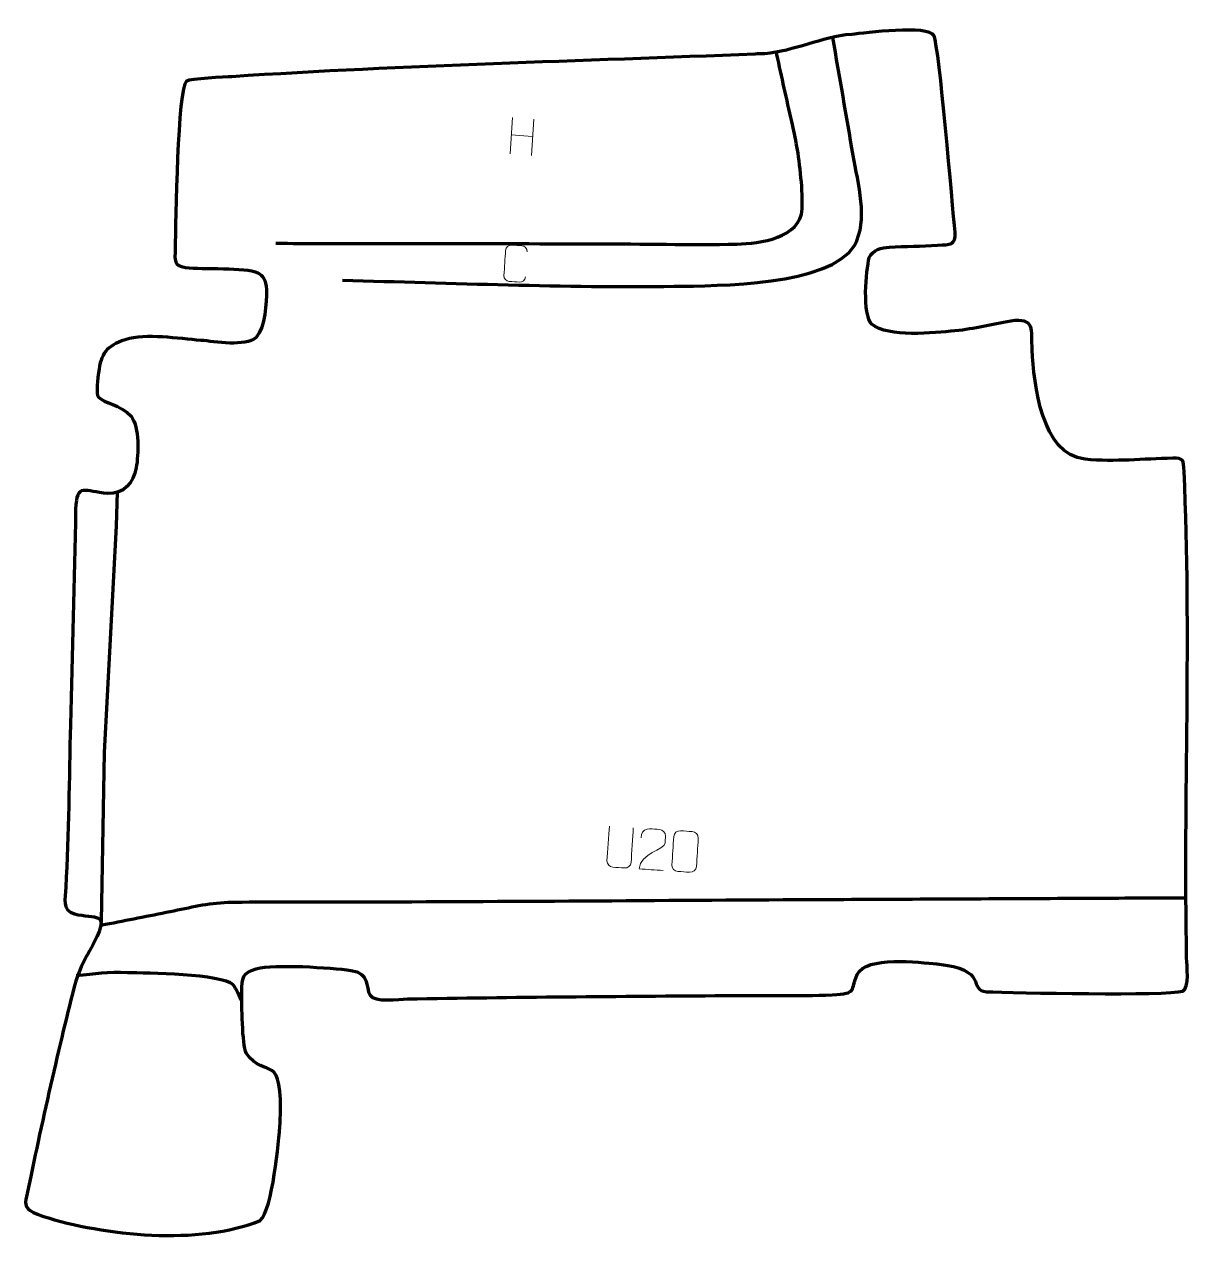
# Model space of a CAD drawing. Header units: millimetres. Extents: x -326 to 390, y -215 to 533.
import ezdxf

# ---------------------------------------------------------------- set-up
doc = ezdxf.new("R2010")
doc.units = ezdxf.units.MM
doc.header["$MEASUREMENT"] = 0
doc.layers.add('layer 2', color=7, linetype='Continuous')
doc.layers.add('layer 3', color=7, linetype='Continuous')

msp = doc.modelspace()

# ---------------------------------------------------------------- linework, layer by layer
at = {"layer": 'layer 2', "color": 142, "lineweight": 158}
for points, knots in [([(-130.7075, 376.594), (-63.309, 375.0547), (5.4457, 371.9544), (72.743, 372.9197), (72.743, 372.9197), (99.4163, 373.3754), (167.9825, 373.0542), (183.2352, 397.8558), (183.2352, 397.8558), (192.1219, 413.426), (185.4413, 436.2158), (182.5241, 453.1812), (182.5241, 453.1812), (178.3754, 477.3081), (174.2009, 501.4306), (170.0576, 525.5584)], [0, 0, 0, 0, 0.2, 0.2, 0.2, 0.2, 0.4, 0.4, 0.4, 0.4, 0.6, 0.6, 0.6, 0.6, 1, 1, 1, 1]), ([(-171.5188, 399.2754), (-162.037, 399.2626), (-152.5552, 399.2499), (-143.0734, 399.2371), (-143.0734, 399.2371), (-133.5915, 399.2243), (-124.1097, 399.2116), (-114.628, 399.1988), (-114.628, 399.1988), (-104.6471, 399.1855), (-94.6662, 399.172), (-84.6854, 399.1586), (-84.6854, 399.1586), (-48.2553, 399.1095), (-11.8252, 399.0605), (24.6049, 399.0115), (24.6049, 399.0115), (53.3188, 398.9627), (82.6931, 398.1716), (111.3184, 398.82), (111.3184, 398.82), (125.2709, 399.136), (150.1753, 402.3618), (151.2131, 420.4153), (151.2131, 420.4153), (151.7945, 430.5299), (149.8486, 448.4929), (148.0287, 458.6883), (148.0287, 458.6883), (147.072, 463.7928), (145.9342, 468.8768), (144.8066, 473.9461), (144.8066, 473.9461), (141.7561, 487.631), (138.7524, 501.3271), (135.7299, 515.0182), (135.7299, 515.0182), (135.7299, 515.0182), (135.4058, 516.4864), (135.4058, 516.4864)], [0, 0, 0, 0, 0.09090909, 0.09090909, 0.09090909, 0.09090909, 0.18181818, 0.18181818, 0.18181818, 0.18181818, 0.27272727, 0.27272727, 0.27272727, 0.27272727, 0.36363636, 0.36363636, 0.36363636, 0.36363636, 0.45454545, 0.45454545, 0.45454545, 0.45454545, 0.54545455, 0.54545455, 0.54545455, 0.54545455, 0.63636364, 0.63636364, 0.63636364, 0.63636364, 0.72727273, 0.72727273, 0.72727273, 0.72727273, 0.81818182, 0.81818182, 0.81818182, 0.81818182, 1, 1, 1, 1]), ([(-278.3267, -16.5304), (-278.3267, -16.5304), (-276.6072, 87.0294), (-276.6072, 87.0294), (-276.6072, 87.0294), (-276.6072, 87.0294), (-269.1298, 226.0083), (-269.1298, 226.0083), (-269.1298, 226.0083), (-269.1298, 226.0083), (-268.5489, 246.6307), (-268.5489, 246.6307)], [0, 0, 0, 0, 0.25, 0.25, 0.25, 0.25, 0.5, 0.5, 0.5, 0.5, 1, 1, 1, 1]), ([(386.5832, -2.1191), (366.6014, -2.2177), (346.6195, -2.3162), (326.6378, -2.4148), (326.6378, -2.4148), (276.6833, -2.6612), (226.7288, -2.9075), (176.7743, -3.1539), (176.7743, -3.1539), (167.2829, -3.2007), (157.7916, -3.2475), (148.3002, -3.2943), (148.3002, -3.2943), (54.9392, -3.7548), (-38.5632, -4.5807), (-131.908, -4.6553), (-131.908, -4.6553), (-154.9024, -4.6737), (-177.8646, -4.4359), (-200.8582, -4.9737), (-200.8582, -4.9737), (-213.607, -5.2835), (-223.9528, -8.0989), (-236.2641, -10.5883), (-236.2641, -10.5883), (-249.4748, -13.2102), (-262.6856, -15.8321), (-275.8962, -18.4539), (-275.8962, -18.4539), (-275.8962, -18.4539), (-278.832, -19.0366), (-278.832, -19.0366)], [0, 0, 0, 0, 0.11111111, 0.11111111, 0.11111111, 0.11111111, 0.22222222, 0.22222222, 0.22222222, 0.22222222, 0.33333333, 0.33333333, 0.33333333, 0.33333333, 0.44444444, 0.44444444, 0.44444444, 0.44444444, 0.55555556, 0.55555556, 0.55555556, 0.55555556, 0.66666667, 0.66666667, 0.66666667, 0.66666667, 0.77777778, 0.77777778, 0.77777778, 0.77777778, 1, 1, 1, 1]), ([(-293.8829, -49.7192), (-281.8345, -48.3259), (-274.7996, -47.3395), (-262.4402, -47.6965), (-262.4402, -47.6965), (-251.2837, -48.0081), (-204.2335, -48.2903), (-197.8615, -55.2414), (-197.8615, -55.2414), (-195.9641, -57.3111), (-193.604, -62.8694), (-192.4417, -65.5874)], [0, 0, 0, 0, 0.25, 0.25, 0.25, 0.25, 0.5, 0.5, 0.5, 0.5, 1, 1, 1, 1])]:
    msp.add_open_spline(points, degree=3, knots=knots, dxfattribs=at)
at = {"layer": 'layer 2', "color": 250, "lineweight": 9}
for points in [[(-26.47, 476.3203), (-26.47, 476.3203), (-27.9149, 454.1747), (-27.9149, 454.1747)], [(-13.3821, 475.4663), (-13.3821, 475.4663), (-14.8373, 453.1634), (-14.8373, 453.1634)], [(-27.1454, 465.6993), (-27.1454, 465.6993), (-14.075, 464.8465), (-14.075, 464.8465)]]:
    msp.add_open_spline(points, degree=3, dxfattribs=at)
for points, knots in [([(-18.3681, 378.6485), (-18.6286, 376.5801), (-20.2139, 375.3555), (-22.1341, 375.4711), (-22.1341, 375.4711), (-24.2183, 375.6074), (-26.3024, 375.7434), (-28.3863, 375.879), (-28.3863, 375.879), (-30.113, 375.8971), (-31.7658, 377.6964), (-31.6381, 379.4987), (-31.6381, 379.4987), (-31.3012, 384.6559), (-30.9648, 389.8127), (-30.6287, 394.9691), (-30.6287, 394.9691), (-30.5002, 396.8799), (-28.8388, 398.3147), (-26.9158, 398.1771), (-26.9158, 398.1771), (-24.8372, 398.0415), (-22.7581, 397.9058), (-20.6791, 397.7702), (-20.6791, 397.7702), (-18.9372, 397.6884), (-17.2443, 396.2392), (-17.3626, 394.0588)], [0, 0, 0, 0, 0.125, 0.125, 0.125, 0.125, 0.25, 0.25, 0.25, 0.25, 0.375, 0.375, 0.375, 0.375, 0.5, 0.5, 0.5, 0.5, 0.625, 0.625, 0.625, 0.625, 0.75, 0.75, 0.75, 0.75, 1, 1, 1, 1]), ([(47.6573, 40.9669), (47.2963, 35.4392), (46.7276, 25.2528), (46.3673, 19.7241), (46.3673, 19.7241), (46.082, 17.4985), (44.3155, 16.1845), (42.1716, 16.3139), (42.1716, 16.3139), (39.8447, 16.4661), (37.5178, 16.6179), (35.1912, 16.7694), (35.1912, 16.7694), (33.2637, 16.7934), (31.414, 18.7345), (31.5518, 20.6741), (31.5518, 20.6741), (31.9142, 26.2242), (32.672, 36.3718), (33.0336, 41.9211)], [0, 0, 0, 0, 0.16666667, 0.16666667, 0.16666667, 0.16666667, 0.33333333, 0.33333333, 0.33333333, 0.33333333, 0.5, 0.5, 0.5, 0.5, 0.66666667, 0.66666667, 0.66666667, 0.66666667, 1, 1, 1, 1]), ([(66.0333, 14.7467), (61.1294, 15.067), (56.2254, 15.387), (51.3217, 15.7066), (51.3217, 15.7066), (51.9684, 25.6179), (66.7603, 27.2995), (67.1326, 31.5947), (67.1326, 31.5947), (67.2251, 33.0158), (67.3178, 34.4365), (67.4107, 35.8567), (67.4107, 35.8567), (67.5291, 37.9305), (65.5231, 39.7899), (63.8568, 39.9159), (63.8568, 39.9159), (61.788, 40.0505), (59.7195, 40.1855), (57.6515, 40.3208), (57.6515, 40.3208), (55.8343, 40.4559), (52.8989, 38.8515), (52.6959, 36.7667), (52.6959, 36.7667), (52.6959, 36.7667), (52.5621, 34.7163), (52.5621, 34.7163)], [0, 0, 0, 0, 0.125, 0.125, 0.125, 0.125, 0.25, 0.25, 0.25, 0.25, 0.375, 0.375, 0.375, 0.375, 0.5, 0.5, 0.5, 0.5, 0.625, 0.625, 0.625, 0.625, 0.75, 0.75, 0.75, 0.75, 1, 1, 1, 1]), ([(76.6889, 39.091), (79.05, 38.9369), (81.4115, 38.7828), (83.7729, 38.6288), (83.7729, 38.6288), (85.7516, 38.5353), (87.676, 36.9123), (87.544, 34.4736), (87.544, 34.4736), (87.1687, 28.7284), (86.7938, 22.9829), (86.4193, 17.2369), (86.4193, 17.2369), (86.126, 14.9234), (84.3267, 13.5554), (82.1455, 13.6869), (82.1455, 13.6869), (79.7782, 13.8418), (77.4108, 13.9962), (75.0438, 14.1503), (75.0438, 14.1503), (73.0826, 14.1724), (71.2034, 16.1869), (71.3463, 18.2029), (71.3463, 18.2029), (71.7231, 23.9712), (72.0995, 29.7393), (72.4754, 35.5068), (72.4754, 35.5068), (72.6192, 37.644), (74.5046, 39.2471), (76.6889, 39.091)], [0, 0, 0, 0, 0.11111111, 0.11111111, 0.11111111, 0.11111111, 0.22222222, 0.22222222, 0.22222222, 0.22222222, 0.33333333, 0.33333333, 0.33333333, 0.33333333, 0.44444444, 0.44444444, 0.44444444, 0.44444444, 0.55555556, 0.55555556, 0.55555556, 0.55555556, 0.66666667, 0.66666667, 0.66666667, 0.66666667, 0.77777778, 0.77777778, 0.77777778, 0.77777778, 1, 1, 1, 1])]:
    msp.add_open_spline(points, degree=3, knots=knots, dxfattribs=at)
at = {"layer": 'layer 3', "color": 242, "lineweight": 158}
msp.add_open_spline([(128.174, 515.5504), (146.7636, 517.0483), (162.4186, 525.6967), (181.6592, 527.3926), (181.6592, 527.3926), (189.5358, 528.1795), (228.6587, 533.4798), (232.0893, 526.4388), (232.0893, 526.4388), (235.3094, 519.8297), (243.4187, 422.4201), (244.9674, 406.1372), (244.9674, 406.1372), (245.4981, 397.8007), (242.0303, 398.6726), (234.2883, 398.1189), (234.2883, 398.1189), (224.4497, 397.4153), (214.3923, 397.5982), (204.7311, 396.9032), (204.7311, 396.9032), (200.0436, 396.566), (194.3053, 395.4124), (192.4127, 390.5055), (192.4127, 390.5055), (190.3002, 382.4578), (188.0656, 355.7746), (193.9254, 349.6459), (193.9254, 349.6459), (204.1254, 341.3279), (231.9314, 344.4271), (244.9236, 345.5548), (244.9236, 345.5548), (257.4185, 346.8685), (267.0958, 349.4218), (279.1027, 351.5694), (279.1027, 351.5694), (294.2897, 353.7826), (291.7184, 346.2959), (292.2728, 333.9081), (292.2728, 333.9081), (293.3881, 313.0201), (297.9628, 269.7128), (324.6857, 266.8633), (324.6857, 266.8633), (343.6593, 265.1374), (359.9668, 267.2144), (378.5369, 267.482), (378.5369, 267.482), (385.2347, 267.5785), (385.0907, 266.3946), (385.4162, 259.4655), (385.4162, 259.4655), (390.0364, 159.9027), (385.0944, 60.4392), (387.0107, -39.0701), (387.0107, -39.0701), (387.09, -43.1889), (388.8565, -57.3858), (384.6045, -59.2152), (384.6045, -59.2152), (375.0769, -62.022), (280.5437, -60.3996), (264.3351, -59.5566), (264.3351, -59.5566), (252.4716, -58.9395), (266.241, -45.5676), (233.8105, -42.5752), (233.8105, -42.5752), (223.1774, -41.5832), (190.2862, -37.481), (184.9977, -48.9716), (184.9977, -48.9716), (180.5575, -58.6192), (185.5168, -60.7513), (169.7288, -61.4478), (169.7288, -61.4478), (148.2644, -62.3947), (125.6231, -61.7068), (104.0073, -61.8883), (104.0073, -61.8883), (39.0611, -62.4881), (-25.917, -62.7216), (-90.8521, -64.0229), (-90.8521, -64.0229), (-95.8023, -64.1221), (-111.0761, -66.2982), (-113.6966, -61.6899), (-113.6966, -61.6899), (-116.7506, -56.319), (-113.528, -48.3713), (-125.4297, -46.5176), (-125.4297, -46.5176), (-138.0085, -44.7698), (-172.1466, -42.4548), (-183.6087, -45.4966), (-183.6087, -45.4966), (-192.1193, -48.0075), (-192.1269, -50.8898), (-192.4457, -59.8292), (-192.4457, -59.8292), (-192.5747, -66.8321), (-192.0726, -91.8682), (-189.7335, -97.2657), (-189.7335, -97.2657), (-177.3427, -114.5474), (-167.0522, -94.0864), (-168.8705, -140.042), (-168.8705, -140.042), (-169.5495, -151.3245), (-173.6482, -192.9729), (-181.0302, -199.7919), (-181.0302, -199.7919), (-218.3969, -215.2149), (-276.6496, -209.2553), (-314.6107, -197.1592), (-314.6107, -197.1592), (-323.7065, -193.9614), (-325.6861, -191.733), (-324.7179, -186.913), (-324.7179, -186.913), (-316.9631, -148.3054), (-304.6954, -93.9303), (-295.3809, -57.4746), (-295.3809, -57.4746), (-292.2232, -45.1157), (-288.5098, -39.8001), (-282.6622, -28.7524), (-282.6622, -28.7524), (-273.0739, -9.7731), (-282.3243, -15.2331), (-295.0115, -11.7825), (-295.0115, -11.7825), (-302.8262, -9.657), (-300.7272, -2.4733), (-300.3263, 4.4625), (-300.3263, 4.4625), (-298.4198, 37.4407), (-298.329, 71.0727), (-297.4713, 104.1853), (-297.4713, 104.1853), (-296.3279, 148.2302), (-294.9539, 192.2851), (-294.2725, 236.3393), (-294.2725, 236.3393), (-293.6919, 252.8798), (-288.6594, 246.9183), (-274.7893, 245.9523), (-274.7893, 245.9523), (-264.7115, 245.2505), (-258.7871, 252.428), (-257.0864, 261.6617), (-257.0864, 261.6617), (-255.8344, 269.8968), (-254.8006, 286.4643), (-260.269, 293.2024), (-260.269, 293.2024), (-267.2066, 300.6642), (-276.6147, 301.2178), (-280.2051, 304.8627), (-280.2051, 304.8627), (-282.1402, 306.827), (-280.6031, 317.204), (-280.2726, 319.9408), (-280.2726, 319.9408), (-278.6595, 331.988), (-275.5998, 336.1318), (-263.8403, 340.1527), (-263.8403, 340.1527), (-250.9052, 344.1719), (-231.3671, 340.805), (-217.4366, 339.7727), (-217.4366, 339.7727), (-208.8807, 339.019), (-190.2472, 335.5927), (-183.5648, 341.6045), (-183.5648, 341.6045), (-177.8703, 348.5103), (-177.254, 362.212), (-177.2758, 370.9706), (-177.2758, 370.9706), (-177.5755, 376.8485), (-179.4661, 379.727), (-182.5652, 381.2261), (-182.5652, 381.2261), (-190.1571, 384.8987), (-216.5055, 383.0445), (-226.8431, 384.4581), (-226.8431, 384.4581), (-234.3927, 385.7241), (-233.3551, 388.5364), (-233.2421, 395.9525), (-233.2421, 395.9525), (-233.0081, 411.2953), (-231.6652, 494.7745), (-226.4551, 498.572), (-226.4551, 498.572), (-223.974, 500.3804), (-202.4193, 501.1722), (-198.5231, 501.4288), (-198.5231, 501.4288), (-91.8831, 508.4529), (15.6056, 510.8491), (122.4235, 515.2994), (122.4235, 515.2994), (124.3405, 515.3797), (126.2573, 515.4624), (128.174, 515.5504)], degree=3, knots=[0, 0, 0, 0, 0.01886792, 0.01886792, 0.01886792, 0.01886792, 0.03773585, 0.03773585, 0.03773585, 0.03773585, 0.05660377, 0.05660377, 0.05660377, 0.05660377, 0.0754717, 0.0754717, 0.0754717, 0.0754717, 0.09433962, 0.09433962, 0.09433962, 0.09433962, 0.11320755, 0.11320755, 0.11320755, 0.11320755, 0.13207547, 0.13207547, 0.13207547, 0.13207547, 0.1509434, 0.1509434, 0.1509434, 0.1509434, 0.16981132, 0.16981132, 0.16981132, 0.16981132, 0.18867925, 0.18867925, 0.18867925, 0.18867925, 0.20754717, 0.20754717, 0.20754717, 0.20754717, 0.22641509, 0.22641509, 0.22641509, 0.22641509, 0.24528302, 0.24528302, 0.24528302, 0.24528302, 0.26415094, 0.26415094, 0.26415094, 0.26415094, 0.28301887, 0.28301887, 0.28301887, 0.28301887, 0.30188679, 0.30188679, 0.30188679, 0.30188679, 0.32075472, 0.32075472, 0.32075472, 0.32075472, 0.33962264, 0.33962264, 0.33962264, 0.33962264, 0.35849057, 0.35849057, 0.35849057, 0.35849057, 0.37735849, 0.37735849, 0.37735849, 0.37735849, 0.39622642, 0.39622642, 0.39622642, 0.39622642, 0.41509434, 0.41509434, 0.41509434, 0.41509434, 0.43396226, 0.43396226, 0.43396226, 0.43396226, 0.45283019, 0.45283019, 0.45283019, 0.45283019, 0.47169811, 0.47169811, 0.47169811, 0.47169811, 0.49056604, 0.49056604, 0.49056604, 0.49056604, 0.50943396, 0.50943396, 0.50943396, 0.50943396, 0.52830189, 0.52830189, 0.52830189, 0.52830189, 0.54716981, 0.54716981, 0.54716981, 0.54716981, 0.56603774, 0.56603774, 0.56603774, 0.56603774, 0.58490566, 0.58490566, 0.58490566, 0.58490566, 0.60377358, 0.60377358, 0.60377358, 0.60377358, 0.62264151, 0.62264151, 0.62264151, 0.62264151, 0.64150943, 0.64150943, 0.64150943, 0.64150943, 0.66037736, 0.66037736, 0.66037736, 0.66037736, 0.67924528, 0.67924528, 0.67924528, 0.67924528, 0.69811321, 0.69811321, 0.69811321, 0.69811321, 0.71698113, 0.71698113, 0.71698113, 0.71698113, 0.73584906, 0.73584906, 0.73584906, 0.73584906, 0.75471698, 0.75471698, 0.75471698, 0.75471698, 0.77358491, 0.77358491, 0.77358491, 0.77358491, 0.79245283, 0.79245283, 0.79245283, 0.79245283, 0.81132075, 0.81132075, 0.81132075, 0.81132075, 0.83018868, 0.83018868, 0.83018868, 0.83018868, 0.8490566, 0.8490566, 0.8490566, 0.8490566, 0.86792453, 0.86792453, 0.86792453, 0.86792453, 0.88679245, 0.88679245, 0.88679245, 0.88679245, 0.90566038, 0.90566038, 0.90566038, 0.90566038, 0.9245283, 0.9245283, 0.9245283, 0.9245283, 0.94339623, 0.94339623, 0.94339623, 0.94339623, 0.96226415, 0.96226415, 0.96226415, 0.96226415, 1, 1, 1, 1], dxfattribs=at)

doc.saveas('drawing.dxf')
